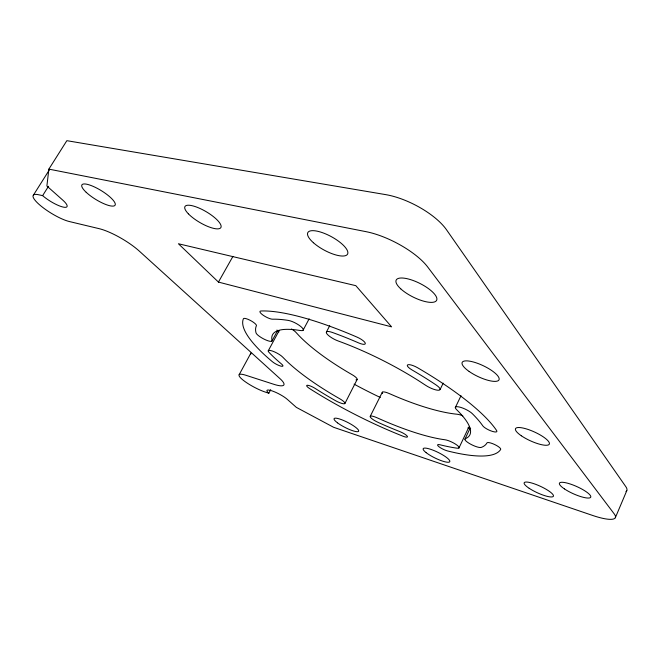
<?xml version="1.0" encoding="UTF-8"?>
<svg xmlns="http://www.w3.org/2000/svg" width="660" height="660" viewBox="0 0 660 660"><rect width="100%" height="100%" fill="white"/><g stroke="black" fill="none" stroke-linecap="round" stroke-linejoin="round"><path stroke-width="0.99" d="M48.865 169.125L46.885 186.021L62.766 200.112A16.962 4.133 31.7 0 1 63.145 207.075A16.962 4.133 31.7 0 1 42.628 195.64L38.684 194.766A24.684 5.866 31.5 0 0 39.559 204.814A24.684 5.866 31.5 0 0 69.448 221.562L99.132 228.665A32.068 7.755 30.6 0 1 139.285 251.097L280.071 378.733A26.474 5.602 28.2 0 1 273.677 384.252L245.941 375.284A18.868 3.795 28.1 0 0 242.014 379.219A18.868 3.795 28.1 0 0 265.171 392.032L268.818 393.236A12.532 2.516 27.9 0 1 271.813 390.802A12.532 2.516 27.9 0 1 287.323 399.374L296.34 407.368L333.638 427.3L592.696 515.468A34.964 7.862 24.1 0 0 614.204 513.884L427.672 266.97A49.005 17.168 27.4 0 0 366.176 231.693L48.865 169.125L66.85 140.671L385.795 194.642A48.502 18.703 27.3 0 1 446.515 229.779L625.771 486.601A34.716 8.621 23.7 0 1 625.993 491.584M271.928 341.088L272.036 340.51A109.89 26.92 26.9 0 1 295.754 329.86L300.704 330.553A9.826 2.566 28.2 0 0 300.762 326.486A9.826 2.566 28.2 0 0 288.354 320.422L286.852 320.191A127.529 31.317 26.9 0 0 272.629 319.209A7.763 1.996 28.6 0 1 263.175 315.233A7.763 1.996 28.6 0 1 260.898 311A144.301 35.458 26.9 0 1 357.192 337.186A8.275 2.285 27.3 0 1 365.145 342.862A8.275 2.285 27.3 0 1 360.484 343.637L358.603 342.903A127.99 31.441 26.9 0 0 332.401 332.467A10.123 2.722 27.6 0 0 326.461 333.11A10.123 2.722 27.6 0 0 335.907 340.048L338.2 340.989A109.948 26.953 26.9 0 1 419.158 381.059L425.667 385.308A10.222 2.739 26.1 0 0 438.512 390.25A10.222 2.739 26.1 0 0 436.144 385.003L434.272 383.74A127.611 31.35 26.9 0 0 412.063 369.971A8.332 2.285 26.3 0 1 407.814 364.774A8.332 2.285 26.3 0 1 417.615 367.76A144.301 35.458 26.9 0 1 496.633 430.567A7.953 2.021 25.2 0 1 492.608 431.459A7.953 2.021 25.2 0 1 483.516 426.657L482.757 425.807A127.941 31.408 26.9 0 0 472.329 413.688A10.015 2.591 25.5 0 0 460.944 407.451A10.015 2.591 25.5 0 0 455.614 408.49L456.53 409.579A109.915 26.928 26.9 0 1 467.28 437.695L465.325 438.784A9.257 2.195 25.5 0 0 470.621 444.18A9.257 2.195 25.5 0 0 481.255 447.406L481.932 447.142A127.421 31.251 26.9 0 0 486.956 442.909A7.598 1.832 25.2 0 1 494.752 444.568A7.598 1.832 25.2 0 1 500.668 449.435A144.301 35.458 26.9 0 1 447.521 450.928A6.905 1.543 25.9 0 1 439.345 447.018A6.905 1.543 25.9 0 1 438.867 444.568L440.038 444.79A127.751 31.317 26.9 0 0 457.066 448.189A8.877 2.03 25.8 0 0 457.149 445.261A8.877 2.03 25.8 0 0 446.614 440.096L445.038 439.774A109.832 26.887 26.9 0 1 383.394 420.568L377.083 417.788A8.382 1.856 26.7 0 0 370.169 416.732A8.382 1.856 26.7 0 0 378.238 422.449L380.053 423.266A127.215 31.16 26.9 0 0 399.877 431.615A6.682 1.468 26.4 0 1 407.286 436.219A6.682 1.468 26.4 0 1 403.012 436.219A144.301 35.458 26.9 0 1 309.754 388.657A6.616 1.46 27.6 0 1 306.999 385.3A6.616 1.46 27.6 0 1 313.863 387.643L315.298 388.501A127.677 31.284 26.9 0 0 335.288 400.546A8.349 1.848 27.3 0 0 344.281 403.796A8.349 1.848 27.3 0 0 341.542 399.853L339.76 398.764A109.816 26.887 26.9 0 1 285.995 360.426L282.793 357.192A8.704 2.013 28.1 0 0 272.316 351.013A8.704 2.013 28.1 0 0 269.132 352.506L270.022 353.43A127.281 31.201 26.9 0 0 281.589 364.072A6.782 1.526 28.1 0 1 280.83 366.11A6.782 1.526 28.1 0 1 272.349 361.672A144.301 35.458 26.9 0 1 243.416 318.739A7.4 1.815 28.7 0 1 249.826 320.149A7.4 1.815 28.7 0 1 256.41 325.24L256.41 325.768A127.825 31.367 26.9 0 0 256.03 332.879A9.059 2.178 28.4 0 0 263.629 338.918A9.059 2.178 28.4 0 0 271.928 341.088L277.613 330.553M615.334 517.729L626.777 490.693M458.947 448.008L468.864 427.053M464.912 439.222L470.085 428.282M455.301 407.624L461.01 395.719M440.105 389.515L443.198 383.155M370.268 416.254L382.346 392.172M344.974 403.359L357.2 379.393M326.452 331.947L329.719 325.718M268.818 393.236L270.724 389.664M302.998 330.388L309.152 318.829M268.207 350.905L279.097 330.701M239.176 374.657L250.915 353.067A18.752 4.166 28.2 0 0 250.75 354.214M218.443 282.084L391.594 326.857L355.831 285.673L178.423 243.754L218.443 282.084L232.947 256.361M42.628 195.64L48.51 186.285M33.495 194.989L49.401 169.801M382.618 393.467A8.324 2.038 26.6 0 1 389.202 393.533L395.488 396.256A109.032 29.461 26.8 0 0 457.248 414.249L458.832 414.529A8.811 2.228 25.6 0 1 462.792 415.882M470.621 428.381A143.245 38.849 26.8 0 1 467.882 427.903M380.308 397.468A143.245 38.849 26.8 0 1 354.082 384.136M278.908 331.947A143.245 38.849 26.8 0 1 276.952 330.058M291.514 328.985A8.646 2.211 28.2 0 1 296.01 332.442L299.128 335.783A109.015 29.461 26.8 0 0 352.102 374.682L353.867 375.779A8.3 2.03 27.2 0 1 355.979 379.929M564.407 488.895A17.152 3.993 24.1 0 0 590.419 497.558A17.152 3.993 24.1 0 0 570.364 484.044A17.152 3.993 24.1 0 0 564.407 488.895M521.317 435.773A18.587 4.859 24.5 0 0 549.145 444.386A18.587 4.859 24.5 0 0 526.738 429.025A18.587 4.859 24.5 0 0 521.317 435.773M469.153 371.473A20.353 6.014 25.3 0 0 499.01 379.813A20.353 6.014 25.3 0 0 473.665 362.076A20.353 6.014 25.3 0 0 469.153 371.473M337.524 422.862A13.819 2.846 27.1 0 0 358.281 431.549A13.819 2.846 27.1 0 0 343.291 420.362A13.819 2.846 27.1 0 0 337.524 422.862M426.162 452.669A14.809 3.193 26 0 0 449.023 462.173A14.809 3.193 26 0 0 434.272 450.673A14.809 3.193 26 0 0 426.162 452.669M529.205 488.317A16.071 3.572 24.7 0 0 553.212 496.477A16.071 3.572 24.7 0 0 533.957 483.714A16.071 3.572 24.7 0 0 529.205 488.317M86.212 192.316A19.445 5.189 31.5 0 0 114.559 205.706A19.445 5.189 31.5 0 0 94.726 187.085A19.445 5.189 31.5 0 0 86.212 192.316M188.372 213.823A20.815 6.262 30.4 0 0 219.706 228.517A20.815 6.262 30.4 0 0 200.673 208.791A20.815 6.262 30.4 0 0 188.372 213.823M313.401 242.723A22.605 7.623 28.5 0 0 347.193 254.636A22.605 7.623 28.5 0 0 322.459 232.675A22.605 7.623 28.5 0 0 313.401 242.723M400.744 288.841A22.605 7.607 26.6 0 0 435.691 301.364A22.605 7.607 26.6 0 0 412.78 280.368A22.605 7.607 26.6 0 0 400.744 288.841"/></g></svg>
